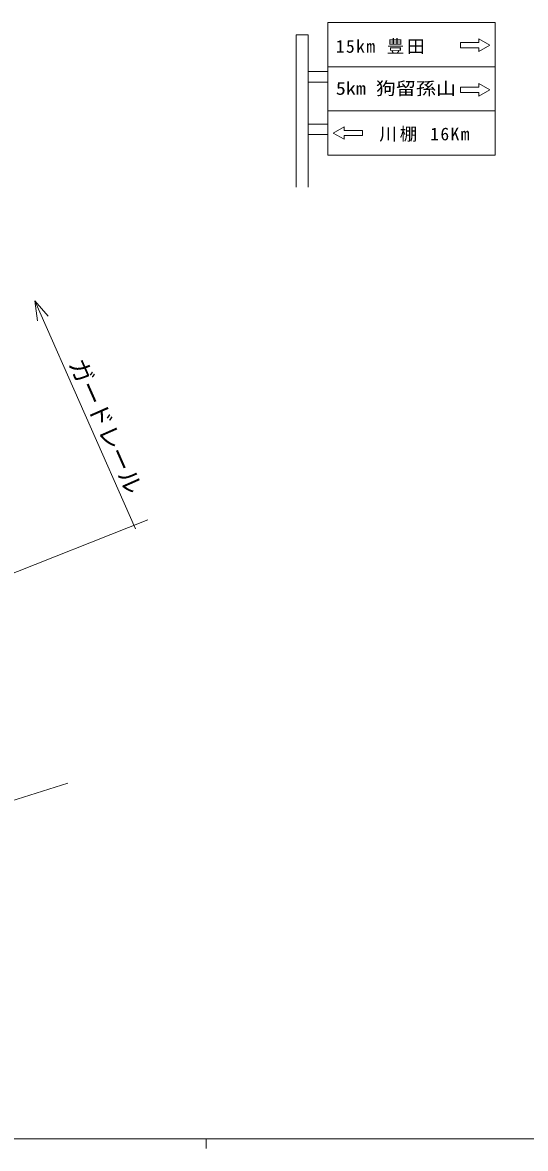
# Model space of a CAD drawing. Units: millimetres at full size, sheet at 1:1000; details may follow other scales. Extents: x 40000 to 680000, y 20000 to 380000.
# Drawn here: x 249015 to 300978, y 204000 to 320480 of the extents above; entities that cross this region are included whole.
import ezdxf
from ezdxf.enums import TextEntityAlignment as Align

# ---------------------------------------------------------------- set-up
doc = ezdxf.new("R2010")
doc.units = ezdxf.units.MM
doc.header["$LTSCALE"] = 1000
for name, color, linetype, lineweight in [('M-BMK-OTRS', 5, 'Continuous', 13), ('M-STR-HTXT', 7, 'Continuous', 13), ('M-STR-STRC', 7, 'Continuous', 13), ('M-TTL-BAND', 7, 'Continuous', 13)]:
    doc.layers.add(name, color=color, linetype=linetype, lineweight=lineweight)
doc.styles.add('ＭＳ ゴシック', font='')
doc.styles.get('ＭＳ ゴシック').set_extended_font_data('MS Gothic')

msp = doc.modelspace()

# ---------------------------------------------------------------- linework, layer by layer
at = {"layer": 'M-BMK-OTRS'}
msp.add_line((229640, 234173), (253711, 241806), dxfattribs=at)
at = {"layer": 'M-STR-HTXT'}
for p, q in [((260702, 268096), (250288, 291688)), ((250288, 291688), (250547, 289616)), ((250288, 291688), (251645, 290100)), ((223828, 253945), (261945, 269034))]:
    msp.add_line(p, q, dxfattribs=at)
at = {"layer": 'M-STR-STRC'}
for p, q in [((280564, 320480), (280564, 306767)), ((280564, 320480), (297859, 320480)), ((297859, 320480), (297859, 306767)), ((277300, 319220), (278522, 319220)), ((277300, 319220), (277300, 308884)), ((278522, 303444), (278522, 319220)), ((294261, 318409), (296165, 318409)), ((294261, 317876), (294261, 318409)), ((296165, 318409), (296165, 318790)), ((296165, 318790), (297308, 318143)), ((297308, 318143), (296165, 317495)), ((296165, 317876), (294261, 317876)), ((296165, 317495), (296165, 317876)), ((280564, 315909), (297859, 315909)), ((278522, 315412), (280564, 315412)), ((280564, 314324), (278522, 314324)), ((294261, 313791), (296165, 313791)), ((294261, 313257), (294261, 313791)), ((296165, 313791), (296165, 314171)), ((296165, 314171), (297308, 313524)), ((297308, 313524), (296165, 312877)), ((296165, 313257), (294261, 313257)), ((296165, 312877), (296165, 313257)), ((280564, 311338), (297859, 311338)), ((278522, 309972), (280564, 309972)), ((277300, 308884), (277300, 303444)), ((280564, 308884), (278522, 308884)), ((281098, 309050), (282240, 309697)), ((282240, 308403), (281098, 309050)), ((282240, 309697), (282240, 309316)), ((282240, 309316), (284144, 309316)), ((284144, 308783), (282240, 308783)), ((282240, 308783), (282240, 308403)), ((284144, 309316), (284144, 308783)), ((280564, 306767), (297859, 306767))]:
    msp.add_line(p, q, dxfattribs=at)
at = {"layer": 'M-TTL-BAND'}
for p, q in [((40000, 205000), (579000, 205000)), ((268000, 205000), (268000, 204000))]:
    msp.add_line(p, q, dxfattribs=at)

# ---------------------------------------------------------------- texts
at = {"layer": 'M-STR-HTXT', "style": 'ＭＳ ゴシック'}
msp.add_text('ガードレール', height=1833, rotation=293.817, dxfattribs=at).set_placement((253243, 284994), align=Align.BOTTOM_LEFT)
at = {"layer": 'M-STR-STRC', "style": 'ＭＳ ゴシック', "width": 1.15}
msp.add_text('5km 狗留孫山', height=1320, dxfattribs=at).set_placement((281384, 312608), align=Align.BOTTOM_LEFT)
at = {"layer": 'M-STR-STRC', "char_height": 1320, "attachment_point": 7, "style": 'ＭＳ ゴシック'}
for s, insert in [('\\T1.17;15km\\~豊田', (281384, 317226)), ('\\T1.17;川棚\\~16Km', (285880, 308133))]:
    msp.add_mtext(s, dxfattribs=dict(at, insert=insert))

doc.saveas('drawing.dxf')
